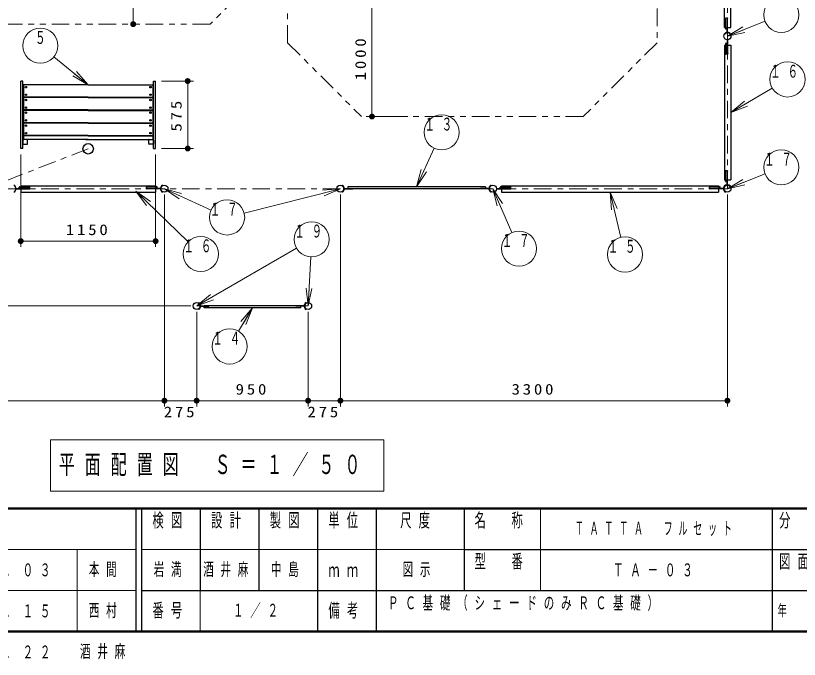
# Model space of a CAD drawing. Units: millimetres on the paper, scale 1:50. Extents: x 35 to 420, y -297 to 267.
# Drawn here: x 156 to 289.7, y -4.7 to 105 of the extents above; entities that cross this region are included whole.
import ezdxf
from ezdxf.enums import TextEntityAlignment as Align

# ---------------------------------------------------------------- set-up
doc = ezdxf.new("R2010")
doc.units = ezdxf.units.MM
for name, pattern in [('USER1', [4.5, 2.5, -2]), ('USER2', [6, 3, -1, 1, -1]), ('USER3', [8, 3, -1, 1, -1, 1, -1])]:
    doc.linetypes.add(name, pattern=pattern)
doc.layers.add('1_50', color=20, linetype='Continuous', lineweight=25)
doc.layers.add('NAKAMURA図枠', color=7, linetype='Continuous', lineweight=13)
doc.layers.add('図面情報', color=7, linetype='Continuous')
doc.styles.add('ＭＳ ゴシック', font='')
doc.styles.get('ＭＳ ゴシック').set_extended_font_data('MS Gothic')

# ---------------------------------------------------------------- blocks, each defined once
blk = doc.blocks.new('filled_dot')
at = {"color": 0, "linetype": 'Continuous', "lineweight": -2, "const_width": 1.25}
blk.add_lwpolyline([(-0.625, 0, 1), (0.625, 0, 1)], format="xyb", close=True, dxfattribs=at)

msp = doc.modelspace()

# ---------------------------------------------------------------- linework, layer by layer
at = {"layer": '1_50', "color": 131, "linetype": 'USER2', "lineweight": 13}
for q in [(277.391, 221.515), (103.391, 75.515)]:
    msp.add_line((277.391, 75.515), q, dxfattribs=at)
at = {"layer": '1_50', "color": 7}
for p, q in [((276.891, 103.017), (276.891, 140.012)), ((277.991, 103.017), (277.991, 140.012)), ((276.891, 103.017), (277.991, 103.017)), ((276.891, 100.012), (277.991, 100.012)), ((276.891, 100.012), (276.891, 77.017)), ((277.991, 100.012), (277.991, 77.017)), ((276.891, 77.017), (277.991, 77.017)), ((156.894, 76.015), (156.894, 74.915)), ((156.894, 76.015), (179.889, 76.015)), ((156.894, 74.915), (179.889, 74.915)), ((179.889, 76.015), (179.889, 74.915)), ((238.894, 76.015), (275.889, 76.015)), ((238.894, 76.015), (238.894, 74.915)), ((238.894, 74.915), (275.889, 74.915)), ((275.889, 76.015), (275.889, 74.915))]:
    msp.add_line(p, q, dxfattribs=at)
at = {"layer": '1_50', "color": 70, "linetype": 'USER3', "lineweight": 13}
for p, q in [((202.391, 100.41), (202.391, 138.221)), ((265.391, 138.221), (265.391, 100.41)), ((202.391, 100.41), (214.985, 87.815)), ((265.391, 100.41), (252.796, 87.815)), ((252.796, 87.815), (214.985, 87.815))]:
    msp.add_line(p, q, dxfattribs=at)
at = {"layer": '1_50', "color": 7, "lineweight": 13}
for p, q in [((176.073, 123.565), (176.073, 103.565)), ((216.781, 87.815), (216.781, 107.815)), ((277.391, 101.515), (283.798, 104.054)), ((277.391, 101.515), (279.996, 103.085)), ((277.391, 101.515), (280.18, 102.62)), ((280.365, 102.155), (277.391, 101.515)), ((168.391, 93.225), (162.557, 97.993)), ((168.391, 93.225), (166.069, 95.123)), ((166.385, 95.51), (168.391, 93.225)), ((168.391, 93.225), (165.752, 94.736)), ((180.891, 93.865), (186.362, 93.865)), ((185.362, 93.865), (185.362, 82.365)), ((277.991, 88.515), (285.047, 92.634)), ((277.991, 88.515), (280.33, 90.459)), ((277.991, 88.515), (280.582, 90.027)), ((280.834, 89.596), (277.991, 88.515)), ((222.891, 87.815), (215.781, 87.815)), ((180.891, 82.365), (186.362, 82.365)), ((224.391, 75.847), (227.413, 82.406)), ((156.891, 81.365), (156.891, 65.572)), ((179.891, 81.365), (179.891, 65.572)), ((224.391, 75.847), (225.192, 78.781)), ((224.391, 75.847), (225.647, 78.571)), ((226.101, 78.362), (224.391, 75.847)), ((277.391, 75.515), (283.798, 78.054)), ((277.391, 75.515), (279.996, 77.085)), ((277.391, 75.515), (280.18, 76.62)), ((178.309, 72.624), (176.494, 75.064)), ((176.494, 75.064), (179.003, 73.344)), ((176.494, 75.064), (178.656, 72.984)), ((176.494, 75.064), (185.434, 66.461)), ((183.91, 73.81), (181.391, 75.515)), ((181.391, 75.515), (184.327, 74.719)), ((181.391, 75.515), (184.118, 74.264)), ((181.391, 75.515), (189.348, 71.866)), ((211.391, 75.515), (194.983, 71.353)), ((208.361, 75.262), (211.391, 75.515)), ((211.391, 75.515), (208.483, 74.777)), ((211.391, 75.515), (208.606, 74.292)), ((238.135, 72.566), (237.391, 75.515)), ((237.391, 75.515), (239.051, 72.966)), ((237.391, 75.515), (238.593, 72.766)), ((237.391, 75.515), (240.657, 68.042)), ((257.602, 71.881), (257.391, 74.915)), ((257.391, 74.915), (258.575, 72.113)), ((257.391, 74.915), (258.088, 71.997)), ((257.391, 74.915), (259.232, 67.209)), ((280.365, 76.155), (277.391, 75.515)), ((181.391, 74.515), (181.391, 38.369)), ((211.391, 74.515), (211.391, 38.369)), ((277.391, 74.515), (277.391, 38.369)), ((179.891, 66.572), (156.891, 66.572)), ((186.891, 55.515), (203.902, 65.381)), ((205.891, 55.515), (206.338, 63.89)), ((205.891, 55.515), (205.552, 58.537)), ((205.891, 55.515), (206.051, 58.51)), ((206.55, 58.484), (205.891, 55.515)), ((186.891, 55.515), (189.236, 57.452)), ((186.891, 55.515), (189.487, 57.02)), ((189.737, 56.587), (186.891, 55.515)), ((185.891, 55.515), (81.791, 55.515)), ((196.391, 55.183), (194.043, 51.198)), ((194.437, 52.852), (196.391, 55.183)), ((196.391, 55.183), (194.868, 52.598)), ((196.391, 55.183), (195.299, 52.344)), ((186.891, 54.515), (186.891, 38.369)), ((205.891, 54.515), (205.891, 38.369)), ((181.391, 39.369), (103.391, 39.369)), ((181.391, 39.369), (186.891, 39.369)), ((205.891, 39.369), (186.891, 39.369)), ((205.891, 39.369), (211.391, 39.369)), ((277.391, 39.369), (211.391, 39.369)), ((161.991, 32.716), (161.991, 23.916)), ((218.791, 32.716), (161.991, 32.716)), ((218.791, 23.916), (218.791, 32.716)), ((161.991, 23.916), (218.791, 23.916))]:
    msp.add_line(p, q, dxfattribs=at)
at = {"layer": '1_50', "color": 1}
for p, q in [((277.059, 102.809), (277.059, 104.509)), ((277.399, 104.569), (277.119, 104.569)), ((277.279, 104.449), (277.279, 102.859)), ((277.399, 104.449), (277.279, 104.449)), ((277.439, 104.489), (277.439, 104.529)), ((277.319, 102.749), (277.119, 102.749)), ((277.279, 102.859), (277.359, 102.859)), ((277.059, 100.221), (277.059, 98.521)), ((277.319, 100.281), (277.119, 100.281)), ((277.279, 98.581), (277.279, 100.17)), ((277.279, 100.17), (277.359, 100.17)), ((277.399, 98.461), (277.119, 98.461)), ((277.399, 98.581), (277.279, 98.581)), ((277.439, 98.541), (277.439, 98.501)), ((157.271, 93.865), (156.891, 93.865)), ((156.891, 82.365), (156.891, 93.865)), ((157.271, 82.365), (157.271, 93.865)), ((179.511, 82.365), (179.511, 93.865)), ((179.511, 93.865), (179.891, 93.865)), ((179.891, 82.365), (179.891, 93.865)), ((157.271, 82.365), (156.891, 82.365)), ((179.511, 82.365), (179.891, 82.365)), ((277.059, 76.809), (277.059, 78.509)), ((277.399, 78.569), (277.119, 78.569)), ((277.399, 78.449), (277.279, 78.449)), ((277.279, 78.449), (277.279, 76.859)), ((277.439, 78.489), (277.439, 78.529)), ((277.319, 76.749), (277.119, 76.749)), ((277.279, 76.859), (277.359, 76.859)), ((156.625, 75.587), (156.625, 75.787)), ((156.685, 75.847), (158.385, 75.847)), ((158.325, 75.627), (156.736, 75.627)), ((156.736, 75.627), (156.736, 75.547)), ((158.325, 75.507), (158.325, 75.627)), ((158.365, 75.467), (158.405, 75.467)), ((158.445, 75.507), (158.445, 75.787)), ((178.337, 75.507), (178.337, 75.787)), ((178.417, 75.467), (178.377, 75.467)), ((180.097, 75.847), (178.397, 75.847)), ((178.457, 75.627), (180.047, 75.627)), ((178.457, 75.507), (178.457, 75.627)), ((180.047, 75.627), (180.047, 75.547)), ((180.157, 75.587), (180.157, 75.787)), ((238.625, 75.587), (238.625, 75.787)), ((238.685, 75.847), (240.385, 75.847)), ((240.325, 75.627), (238.736, 75.627)), ((238.736, 75.627), (238.736, 75.547)), ((240.325, 75.507), (240.325, 75.627)), ((240.365, 75.467), (240.405, 75.467)), ((240.445, 75.507), (240.445, 75.787)), ((274.337, 75.507), (274.337, 75.787)), ((274.417, 75.467), (274.377, 75.467)), ((276.097, 75.847), (274.397, 75.847)), ((274.457, 75.507), (274.457, 75.627)), ((274.457, 75.627), (276.047, 75.627)), ((276.047, 75.627), (276.047, 75.547)), ((276.157, 75.587), (276.157, 75.787))]:
    msp.add_line(p, q, dxfattribs=at)
at = {"layer": '1_50', "color": 2}
for p, q in [((277.359, 102.184), (277.359, 104.439)), ((277.423, 104.439), (277.359, 104.439)), ((277.423, 102.184), (277.423, 104.439)), ((276.873, 101.826), (276.817, 101.858)), ((277.91, 101.826), (277.966, 101.858)), ((277.359, 100.846), (277.359, 98.591)), ((277.423, 100.846), (277.423, 98.591)), ((277.423, 98.591), (277.359, 98.591)), ((167.991, 83.905), (167.991, 83.859)), ((168.791, 83.905), (168.791, 83.859)), ((277.423, 78.439), (277.359, 78.439)), ((277.359, 76.184), (277.359, 78.439)), ((277.423, 76.184), (277.423, 78.439)), ((156.06, 75.547), (158.315, 75.547)), ((156.06, 75.483), (158.315, 75.483)), ((158.315, 75.483), (158.315, 75.547)), ((180.722, 75.547), (178.467, 75.547)), ((178.467, 75.483), (178.467, 75.547)), ((180.722, 75.483), (178.467, 75.483)), ((181.08, 76.034), (181.048, 76.089)), ((181.08, 74.996), (181.048, 74.94)), ((238.06, 75.547), (240.315, 75.547)), ((238.06, 75.483), (240.315, 75.483)), ((240.315, 75.483), (240.315, 75.547)), ((274.467, 75.483), (274.467, 75.547)), ((276.722, 75.547), (274.467, 75.547)), ((276.722, 75.483), (274.467, 75.483)), ((277.08, 74.996), (277.048, 74.94)), ((277.08, 74.996), (277.048, 74.94)), ((277.91, 75.826), (277.966, 75.858))]:
    msp.add_line(p, q, dxfattribs=at)
at = {"layer": '1_50'}
for p, q in [((157.351, 93.165), (157.351, 91.185)), ((168.391, 93.225), (157.411, 93.225)), ((168.391, 93.225), (179.371, 93.225)), ((179.431, 93.165), (179.431, 91.185)), ((157.351, 90.985), (157.351, 89.005)), ((168.391, 91.125), (157.411, 91.125)), ((168.391, 91.045), (157.411, 91.045)), ((168.391, 91.125), (179.371, 91.125)), ((168.391, 91.045), (179.371, 91.045)), ((179.431, 90.985), (179.431, 89.005)), ((157.351, 88.805), (157.351, 86.825)), ((168.391, 88.945), (157.411, 88.945)), ((168.391, 88.865), (157.411, 88.865)), ((168.391, 88.945), (179.371, 88.945)), ((168.391, 88.865), (179.371, 88.865)), ((179.431, 88.805), (179.431, 86.825)), ((157.351, 86.625), (157.351, 84.645)), ((168.391, 86.765), (157.411, 86.765)), ((168.391, 86.685), (157.411, 86.685)), ((168.391, 86.765), (179.371, 86.765)), ((168.391, 86.685), (179.371, 86.685)), ((179.431, 86.625), (179.431, 84.645)), ((168.391, 84.585), (157.411, 84.585)), ((168.391, 84.585), (179.371, 84.585))]:
    msp.add_line(p, q, dxfattribs=at)
at = {"layer": '1_50', "color": 40}
for p, q in [((157.351, 84.445), (157.351, 83.965)), ((168.391, 84.505), (157.411, 84.505)), ((168.391, 84.505), (179.371, 84.505)), ((179.431, 84.445), (179.431, 83.965)), ((168.391, 83.905), (157.411, 83.905)), ((168.791, 83.859), (167.991, 83.859)), ((168.391, 83.905), (179.371, 83.905))]:
    msp.add_line(p, q, dxfattribs=at)
at = {"layer": '1_50', "color": 70}
for p, q in [((157.271, 83.813), (157.271, 83.197)), ((157.979, 83.905), (157.363, 83.905)), ((157.363, 83.105), (157.979, 83.105)), ((158.071, 83.197), (158.071, 83.813)), ((178.711, 83.197), (178.711, 83.813)), ((178.803, 83.905), (179.419, 83.905)), ((179.419, 83.105), (178.803, 83.105)), ((179.511, 83.813), (179.511, 83.197))]:
    msp.add_line(p, q, dxfattribs=at)
at = {"layer": '1_50', "color": 7, "linetype": 'USER2', "lineweight": 13}
for p, q in [((168.391, 82.315), (60.792, 40.428)), ((205.891, 55.515), (186.891, 55.515))]:
    msp.add_line(p, q, dxfattribs=at)
at = {"layer": '1_50', "color": 253}
for p, q in [((211.703, 76.034), (211.735, 76.089)), ((211.703, 74.996), (211.735, 74.94)), ((212.057, 75.547), (213.491, 75.547)), ((212.06, 75.483), (213.491, 75.483)), ((213.491, 75.483), (213.491, 75.547)), ((236.725, 75.547), (235.291, 75.547)), ((235.291, 75.483), (235.291, 75.547)), ((236.722, 75.483), (235.291, 75.483)), ((237.08, 76.034), (237.048, 76.089)), ((237.08, 74.996), (237.048, 74.94)), ((187.203, 56.034), (187.235, 56.089)), ((187.203, 54.996), (187.235, 54.94)), ((187.557, 55.483), (188.991, 55.483)), ((187.56, 55.547), (188.991, 55.547)), ((188.991, 55.547), (188.991, 55.483)), ((205.222, 55.547), (203.791, 55.547)), ((203.791, 55.547), (203.791, 55.483)), ((205.225, 55.483), (203.791, 55.483)), ((205.58, 56.034), (205.548, 56.089)), ((205.58, 54.996), (205.548, 54.94))]:
    msp.add_line(p, q, dxfattribs=at)
at = {"layer": '1_50', "color": 4}
for p, q in [((212.641, 75.847), (212.641, 75.467)), ((236.141, 75.847), (212.641, 75.847)), ((236.141, 75.467), (212.641, 75.467)), ((236.141, 75.847), (236.141, 75.467)), ((204.641, 55.563), (188.141, 55.563)), ((188.141, 55.183), (188.141, 55.563)), ((204.641, 55.183), (188.141, 55.183)), ((204.641, 55.183), (204.641, 55.563))]:
    msp.add_line(p, q, dxfattribs=at)
at = {"layer": '1_50', "color": 70, "linetype": 'USER3', "lineweight": 13}
msp.add_lwpolyline([(189.175, 155.065), (200.891, 143.349), (200.891, 115.281), (189.175, 103.565), (126.227, 103.565), (114.511, 115.281), (114.511, 143.349), (126.227, 155.065)], close=True, dxfattribs=at)
at = {"layer": '1_50', "color": 7, "lineweight": 13}
for centre in [(286.587, 105.159), (160.234, 99.892), (287.638, 94.147), (228.668, 85.131), (286.587, 79.159), (192.075, 70.615), (206.497, 66.886), (241.859, 65.293), (187.596, 64.381), (259.929, 64.291), (192.519, 48.614)]:
    msp.add_circle(centre, 3, dxfattribs=at)
at = {"layer": '1_50', "color": 7}
for centre, radius in [((277.391, 101.515), 0.605), ((277.391, 101.515), 0.605), ((157.771, 92.825), 0.13), ((179.011, 92.825), 0.13), ((157.771, 91.525), 0.13), ((179.011, 91.525), 0.13), ((157.771, 90.645), 0.13), ((179.011, 90.645), 0.13), ((157.771, 89.345), 0.13), ((157.771, 88.465), 0.13), ((179.011, 89.345), 0.13), ((179.011, 88.465), 0.13), ((157.771, 87.165), 0.13), ((179.011, 87.165), 0.13), ((157.771, 86.265), 0.13), ((179.011, 86.265), 0.13), ((157.771, 84.985), 0.13), ((179.011, 84.985), 0.13), ((168.391, 82.315), 0.891), ((181.391, 75.515), 0.605), ((211.391, 75.515), 0.605), ((237.391, 75.515), 0.605), ((237.391, 75.515), 0.605), ((277.391, 75.515), 0.605), ((186.891, 55.515), 0.605), ((205.891, 55.515), 0.605)]:
    msp.add_circle(centre, radius, dxfattribs=at)
at = {"layer": '1_50', "color": 1}
for centre, radius, start, end in [((277.119, 104.509), 0.06, 90, 180), ((277.399, 104.529), 0.04, 0, 90), ((277.399, 104.489), 0.04, 270, 0), ((277.119, 102.809), 0.06, 180, 270), ((277.319, 102.789), 0.04, 270, 0), ((277.119, 100.221), 0.06, 90, 180), ((277.319, 100.241), 0.04, 0, 90), ((277.119, 98.521), 0.06, 180, 270), ((277.399, 98.541), 0.04, 0, 90), ((277.399, 98.501), 0.04, 270, 0), ((277.119, 78.509), 0.06, 90, 180), ((277.399, 78.529), 0.04, 0, 90), ((277.399, 78.489), 0.04, 270, 0), ((277.119, 76.809), 0.06, 180, 270), ((277.319, 76.789), 0.04, 270, 0), ((156.685, 75.787), 0.06, 90, 180), ((156.665, 75.587), 0.04, 180, 270), ((158.365, 75.507), 0.04, 180, 270), ((158.385, 75.787), 0.06, 0, 90), ((158.405, 75.507), 0.04, 270, 0), ((178.397, 75.787), 0.06, 90, 180), ((178.377, 75.507), 0.04, 180, 270), ((178.417, 75.507), 0.04, 270, 0), ((180.097, 75.787), 0.06, 0, 90), ((180.117, 75.587), 0.04, 270, 0), ((238.685, 75.787), 0.06, 90, 180), ((238.665, 75.587), 0.04, 180, 270), ((240.365, 75.507), 0.04, 180, 270), ((240.385, 75.787), 0.06, 0, 90), ((240.405, 75.507), 0.04, 270, 0), ((274.397, 75.787), 0.06, 90, 180), ((274.377, 75.507), 0.04, 180, 270), ((274.417, 75.507), 0.04, 270, 0), ((276.097, 75.787), 0.06, 0, 90), ((276.117, 75.587), 0.04, 270, 0)]:
    msp.add_arc(centre, radius, start, end, dxfattribs=at)
at = {"layer": '1_50', "color": 2}
for centre, radius, start, end in [((277.391, 101.515), 0.669, 30.85647, 149.14353), ((277.391, 101.515), 0.605, 30.85647, 149.14353), ((157.363, 93.033), 0.092, 97.49472, 180), ((179.419, 93.033), 0.092, 0, 82.50528), ((277.391, 75.515), 0.669, 30.85647, 239.14353), ((155.391, 75.515), 0.669, 300.85647, 59.14353), ((181.391, 75.515), 0.669, 120.85647, 239.14353), ((181.391, 75.515), 0.605, 120.85647, 239.14353), ((277.391, 75.515), 0.669, 120.85647, 239.14353), ((277.391, 75.515), 0.605, 30.85647, 239.14353)]:
    msp.add_arc(centre, radius, start, end, dxfattribs=at)
at = {"layer": '1_50'}
for centre, start, end in [((157.411, 93.165), 90, 180), ((179.371, 93.165), 0, 90), ((157.411, 91.185), 180, 270), ((157.411, 90.985), 90, 180), ((179.371, 91.185), 270, 0), ((179.371, 90.985), 0, 90), ((157.411, 89.005), 180, 270), ((157.411, 88.805), 90, 180), ((179.371, 89.005), 270, 0), ((179.371, 88.805), 0, 90), ((157.411, 86.825), 180, 270), ((157.411, 86.625), 90, 180), ((179.371, 86.825), 270, 0), ((179.371, 86.625), 0, 90), ((157.411, 84.645), 180, 270), ((179.371, 84.645), 270, 0)]:
    msp.add_arc(centre, 0.06, start, end, dxfattribs=at)
at = {"layer": '1_50', "color": 2, "linetype": 'USER1', "lineweight": 13}
for centre, start, end in [((157.363, 93.033), 90, 97.49472), ((179.419, 93.033), 82.50528, 90)]:
    msp.add_arc(centre, 0.092, start, end, dxfattribs=at)
at = {"layer": '1_50', "color": 40}
for centre, start, end in [((157.411, 84.445), 90, 180), ((179.371, 84.445), 0, 90), ((157.411, 83.965), 180, 270), ((179.371, 83.965), 270, 0)]:
    msp.add_arc(centre, 0.06, start, end, dxfattribs=at)
at = {"layer": '1_50', "color": 70}
for centre, start, end in [((157.363, 83.813), 90, 180), ((157.363, 83.197), 180, 270), ((157.979, 83.813), 0, 90), ((157.979, 83.197), 270, 0), ((178.803, 83.813), 90, 180), ((178.803, 83.197), 180, 270), ((179.419, 83.813), 0, 90), ((179.419, 83.197), 270, 0)]:
    msp.add_arc(centre, 0.092, start, end, dxfattribs=at)
at = {"layer": '1_50', "color": 253}
for centre, radius, start, end in [((211.391, 75.515), 0.605, 300.85647, 59.14353), ((211.391, 75.515), 0.669, 300.85647, 59.14353), ((237.391, 75.515), 0.669, 120.85647, 239.14353), ((237.391, 75.515), 0.605, 120.85647, 239.14353), ((186.891, 55.515), 0.605, 300.85647, 59.14353), ((186.891, 55.515), 0.669, 300.85647, 59.14353), ((205.891, 55.515), 0.669, 120.85647, 239.14353), ((205.891, 55.515), 0.605, 120.85647, 239.14353)]:
    msp.add_arc(centre, radius, start, end, dxfattribs=at)
at = {"layer": 'NAKAMURA図枠', "lineweight": 50}
for p, q in [((35, 21), (420, 21)), ((35, 0), (420, 0))]:
    msp.add_line(p, q, dxfattribs=at)
at = {"layer": 'NAKAMURA図枠', "color": 211, "lineweight": 25}
for p, q in [((176.5, 21), (176.5, 0)), ((177.5, 21), (177.5, 0)), ((187.5, 21), (187.5, 7)), ((197.5, 21), (197.5, 7)), ((207.5, 21), (207.5, 0)), ((217.5, 21), (217.5, 7)), ((232.5, 21), (232.5, 7)), ((285, 21), (285, 0)), ((232.5, 14), (350, 14)), ((177.5, 7), (420, 7))]:
    msp.add_line(p, q, dxfattribs=at)
at = {"layer": 'NAKAMURA図枠'}
for p, q in [((245.5, 21), (245.5, 7)), ((35, 14), (176.5, 14)), ((166.5, 14), (166.5, 0)), ((177.5, 14), (232.5, 14)), ((35, 7), (176.5, 7)), ((187.5, 7), (187.5, 0))]:
    msp.add_line(p, q, dxfattribs=at)
at = {"layer": 'NAKAMURA図枠', "lineweight": 25}
msp.add_line((217.5, 7), (217.5, 0), dxfattribs=at)

# ---------------------------------------------------------------- block references
at = {"layer": '1_50', "color": 7, "lineweight": 13, "xscale": 0.4, "yscale": 0.4}
for p, rotation in [((176.073, 103.565), 90), ((185.362, 93.865), 270), ((216.781, 87.815), 90), ((185.362, 82.365), 90), ((179.891, 66.572), 180), ((181.391, 39.369), 180), ((186.891, 39.369), 180), ((205.891, 39.369), 180), ((211.391, 39.369), 180), ((277.391, 39.369), 180)]:
    msp.add_blockref('filled_dot', p, dxfattribs=dict(at, rotation=rotation))
for p in [(156.891, 66.572), (181.391, 39.369), (186.891, 39.369), (205.891, 39.369), (211.391, 39.369)]:
    msp.add_blockref('filled_dot', p, dxfattribs=at)

# ---------------------------------------------------------------- texts
at = {"layer": '1_50', "color": 7, "style": 'ＭＳ ゴシック', "width": 0.6}
msp.add_text('５', height=2.199, dxfattribs=at).set_placement((160.234, 102.392), align=Align.TOP_CENTER)
at = {"layer": '1_50', "color": 7, "char_height": 1.833, "attachment_point": 8, "rotation": 90, "style": 'ＭＳ ゴシック'}
for s, insert in [('\\T1.33;\\W1.15;1000', (215.781, 97.815)), ('\\T1.33;\\W1.15;575', (184.362, 88.115))]:
    msp.add_mtext(s, dxfattribs=dict(at, insert=insert))
at = {"layer": '1_50', "color": 7, "style": 'ＭＳ ゴシック'}
for s, insert, char_height, attachment_point in [('\\T1.64;\\W0.6;１６', (287.638, 96.647), 2.199, 2), ('\\T1.64;\\W0.6;１３', (228.668, 87.631), 2.199, 2), ('\\T1.64;\\W0.6;１７', (286.587, 81.659), 2.199, 2), ('\\T1.64;\\W0.6;１７', (192.075, 73.115), 2.199, 2), ('\\T1.33;\\W1.15;1150', (168.391, 67.572), 1.833, 8), ('\\T1.64;\\W0.6;１９', (206.497, 69.386), 2.199, 2), ('\\T1.64;\\W0.6;１６', (187.596, 66.881), 2.199, 2), ('\\T1.64;\\W0.6;１７', (241.859, 67.793), 2.199, 2), ('\\T1.64;\\W0.6;１５', (259.929, 66.791), 2.199, 2), ('\\T1.64;\\W0.6;１４', (192.519, 51.114), 2.199, 2), ('\\T1.33;\\W1.15;950', (196.391, 40.369), 1.833, 8), ('\\T1.33;\\W1.15;3300', (244.391, 40.369), 1.833, 8), ('\\T1.33;\\W1.15;275', (184.141, 38.369), 1.833, 2), ('\\T1.33;\\W1.15;275', (208.641, 38.369), 1.833, 2), ('\\T1.64;\\W0.6;平面配置図\u3000Ｓ＝１／５０', (163.391, 28.316), 3.299, 4)]:
    msp.add_mtext(s, dxfattribs=dict(at, insert=insert, char_height=char_height, attachment_point=attachment_point))
at = {"layer": 'NAKAMURA図枠', "color": 4, "style": 'ＭＳ ゴシック'}
for s, insert, char_height, attachment_point in [('\\T1.64;\\W0.6;検図', (182.5, 20.167), 2.346, 2), ('\\T1.64;\\W0.6;設計', (192.5, 20.167), 2.346, 2), ('\\T1.64;\\W0.6;製図', (202.5, 20.167), 2.346, 2), ('\\T1.64;\\W0.6;単位', (212.5, 20.167), 2.346, 2), ('\\T1.64;\\W0.6;尺度', (224.75, 20.167), 2.346, 2), ('\\T1.64;\\W0.6;名\u3000称', (239, 20.167), 2.346, 2), ('\\T1.64;\\W0.6;分\u3000\u3000類', (292.5, 20.167), 2.346, 2), ('\\T1.64;\\W0.6;型\u3000番', (239, 13.167), 2.346, 2), ('\\T1.64;\\W0.6;図面番号', (292.5, 13.167), 2.346, 2), ('\\T1.64;\\W0.6;ｍｍ', (212.5, 10.5), 2.346, 5), ('\\T1.64;\\W0.6;番号', (182.5, 3.5), 2.346, 5), ('\\T1.64;\\W0.6;備考', (212.5, 3.5), 2.346, 5), ('\\T1.64;\\W0.6;年\u3000月\u3000日', (292.5, 3.5), 1.906, 5)]:
    msp.add_mtext(s, dxfattribs=dict(at, insert=insert, char_height=char_height, attachment_point=attachment_point))
at = {"layer": '図面情報', "char_height": 2.199, "style": 'ＭＳ ゴシック'}
for s, insert, attachment_point in [('\\T1.64;\\W0.5;ＴＡＴＴＡ\u3000フルセット', (265.25, 17.5), 5), ('\\T1.64;\\W0.6;本間', (168.5, 10.5), 4), ('\\T1.64;\\W0.6;岩満', (182.5, 10.5), 5), ('\\T1.64;\\W0.6;酒井麻', (188, 10.5), 4), ('\\T1.64;\\W0.6;中島', (202.5, 10.5), 5), ('\\T1.64;\\W0.6;２６．０２．０３', (139.5, 10.5), 4), ('\\T1.64;\\W0.6;図示', (222, 10.5), 4), ('\\T1.64;\\W0.6;ＴＡ－０３', (265.25, 10.5), 5), ('\\T1.64;\\W0.6;ＰＣ基礎（シェードのみＲＣ基礎）', (219.5, 6), 1), ('\\T1.64;\\W0.6;２５．０１．１５', (139.5, 3.5), 4), ('\\T1.64;\\W0.6;西村', (168.5, 3.5), 4), ('\\T1.64;\\W0.6;１／２', (197.5, 3.5), 5), ('\\T1.64;\\W0.6;２４．０４．２２', (139.5, -3.5), 4), ('\\T1.64;\\W0.6;酒井麻', (167, -3.5), 4)]:
    msp.add_mtext(s, dxfattribs=dict(at, insert=insert, attachment_point=attachment_point))

doc.saveas('drawing.dxf')
